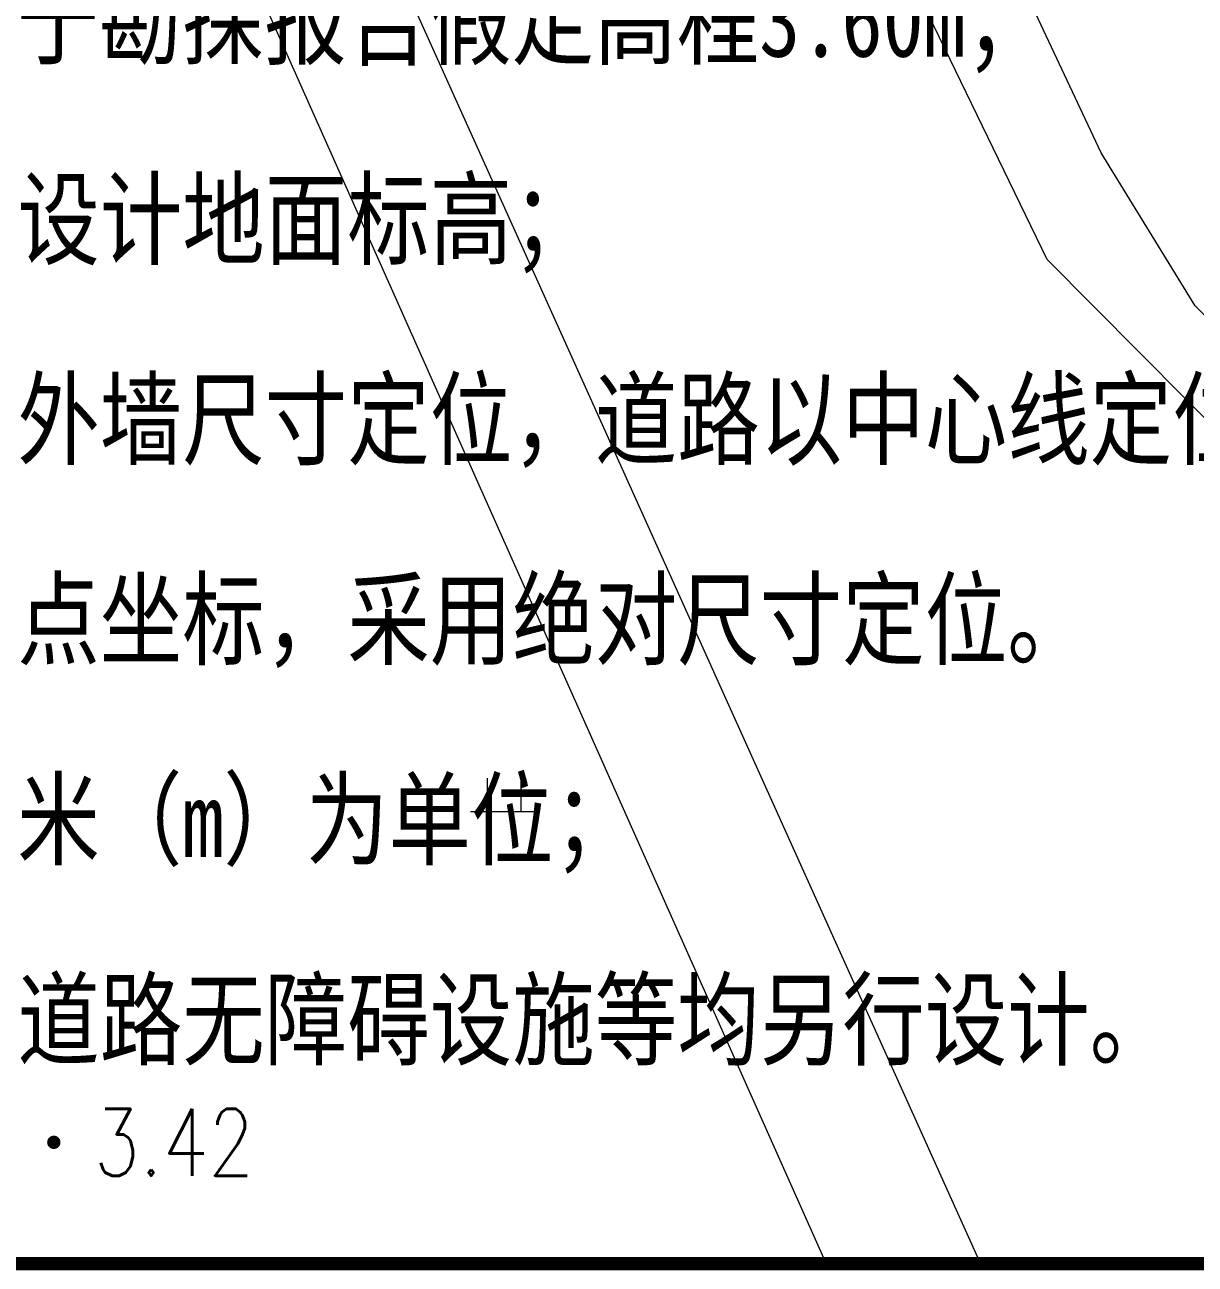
# Model space of a CAD drawing. Extents: x -165130 to 255370, y -346822 to 187778.
# Drawn here: x 173290 to 208368, y -138637 to -101476 of the extents above; entities that cross this region are included whole.
import ezdxf
from ezdxf.enums import TextEntityAlignment as Align

# ---------------------------------------------------------------- set-up
doc = ezdxf.new("R2010")
doc.units = 0
doc.header["$MEASUREMENT"] = 0
doc.layers.get('0').update_dxf_attribs({"linetype": 'CONTINUOUS'})
for name, color, linetype in [('GCD', 1, 'CONTINUOUS'), ('PUB_TEXT', 7, 'CONTINUOUS'), ('层0', 253, 'CONTINUOUS')]:
    doc.layers.add(name, color=color, linetype=linetype)
doc.layers.add('底图', color=252, linetype='CONTINUOUS', lineweight=5)
doc.styles.add('-宋体', font='', dxfattribs={"width": 0.8})
doc.styles.add('HZ', font='txt', dxfattribs={"width": 0.7, "height": 5, "bigfont": 'STF:宋体'})
doc.styles.get('-宋体').set_extended_font_data('SimSun')
doc.linetypes.add('10421', pattern='A,2,[150,AAA.SHX,S=1,R=0,X=0,Y=1],1e-11', length=2)
doc.linetypes.add('833', pattern='A,2,[150,AAA.SHX,S=0.8,R=0,X=0,Y=0.8],2,[150,AAA.SHX,S=2,R=0,X=0,Y=2],1e-11', length=4)

# ---------------------------------------------------------------- blocks, each defined once
blk = doc.blocks.new('qar5gesfd')
at = {"const_width": 80}
blk.add_lwpolyline([(-23968.1, 154824.2), (-23968.1, 159824.2), (-2968.1, 159824.2)], dxfattribs=at)
blk = doc.blocks.new('GC200')
at = {"linetype": 'Continuous', "const_width": 0.2, "flags": 128}
blk.add_lwpolyline([(-0.1, 0, 1), (0.1, 0, 1)], format="xyb", close=True, dxfattribs=at)
blk = doc.blocks.new('gc119')
for p, q in [((-0.5, 1), (-0.5, 0)), ((0.5, 1), (0.5, 0)), ((-1, 0), (1, 0))]:
    blk.add_line(p, q)

msp = doc.modelspace()

# ---------------------------------------------------------------- linework, layer by layer
at = {"elevation": -625.1}
msp.add_lwpolyline([(145370.127, -163621.816), (145370.127, -138621.816), (250370.127, -138621.816), (250370.127, 123378.184), (-152629.873, 123378.184), (-152629.873, -163621.816), (145370.127, -163621.816)], dxfattribs=at)
at = {"layer": '底图', "linetype": '833', "elevation": -3420, "flags": 128}
msp.add_lwpolyline([(214444.819, -123938.117), (230866.455, -114879.361), (231492.801, -114099.086), (225398.784, -104694.097), (224788.678, -104921.52), (213382.206, -111967.116), (210322.209, -111852.846), (208371.144, -109903.101), (205547.599, -105317.97), (193244.48, -79107.438)], dxfattribs=at)
at = {"layer": '底图', "linetype": 'Continuous', "flags": 128}
for points, elevation in [([(175356.833, -79635.108), (201935.736, -138621.816)], -3420), ([(216097.807, -120542.653), (226930.495, -113879.939), (228321.931, -112100.947), (227965.718, -110662.087), (227320.792, -109389.093), (225610.744, -108132.136), (220321.669, -111285.849), (212852.544, -114829.978), (211097.479, -114877.904), (209480.801, -114100.126), (203926.882, -108514.376), (190356.64, -80499.315)], -1208)]:
    msp.add_lwpolyline(points, dxfattribs=dict(at, elevation=elevation))
at = {"layer": '底图', "linetype": '10421', "elevation": -80, "flags": 128}
msp.add_lwpolyline([(172838.826, -80758.679), (172688.669, -81496.43), (172753.61, -83518.739), (197310.84, -138621.816)], dxfattribs=at)

# ---------------------------------------------------------------- block references
at = {"layer": '层0', "xscale": 5, "yscale": 5, "zscale": 5}
msp.add_blockref('qar5gesfd', (265210.681, -937742.598, -625.1), dxfattribs=at)
at = {"layer": '底图', "linetype": 'Continuous', "xscale": 1000.000000000001, "yscale": 1000.000000000001, "zscale": 1000.000000000001, "rotation": 0.0001038352427426}
msp.add_blockref('gc119', (187651.823, -125063.764, -3420), dxfattribs=at)
at = {"layer": '底图', "linetype": 'Continuous'}
ref = msp.add_blockref('GC200', (174159.839, -134983.19), dxfattribs=dict(at, xscale=1000.000000000001, yscale=1000.000000000001, zscale=1000.000000000001, rotation=0.0001038352427426))
ref.add_attrib('height', '3.42', dxfattribs={"layer": 'GCD', "linetype": 'Continuous', "height": 2000, "rotation": 0.0001038, "style": 'HZ', "width": 0.8}).set_placement((175359.839, -134983.187), align=Align.MIDDLE_LEFT)

# ---------------------------------------------------------------- texts
at = {"layer": 'PUB_TEXT', "color": 7, "style": '-宋体', "width": 0.8}
for s, p in [('1.本工程设计标高%%P0.00相当于勘探报告假定高程3.60m；', (140929.39, -102432.468, -625.1)), ('2.图中所注标高为场地、道路设计地面标高；', (140929.39, -108432.468, -625.1)), ('3.各建筑间距、建筑退让均以外墙尺寸定位，道路以中心线定位；', (140929.39, -114432.468, -625.1)), ('4.建筑物坐标为建筑物外墙交点坐标，采用绝对尺寸定位。', (140929.39, -120432.468, -625.1)), ('5.标注尺寸，坐标及标高均以米（m）为单位；', (140929.39, -126432.468, -625.1)), ('6.道路排水，绿化，景观，及道路无障碍设施等均另行设计。', (140929.39, -132432.468, -625.1))]:
    msp.add_text(s, height=2265.82278, dxfattribs=at).set_placement(p)

doc.saveas('drawing.dxf')
